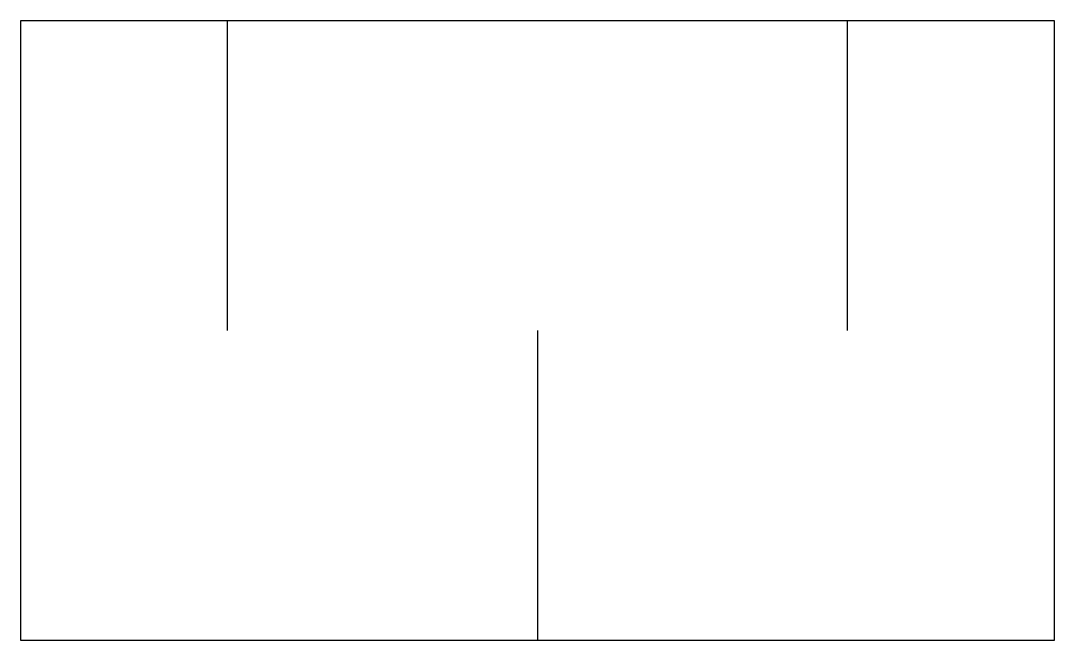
# Model space of a CAD drawing. Header units: millimetres. Extents: x -250 to 250, y -150 to 150.
import ezdxf

# ---------------------------------------------------------------- set-up
doc = ezdxf.new("R2010")
doc.units = ezdxf.units.MM

msp = doc.modelspace()

# ---------------------------------------------------------------- linework, layer by layer
at = {"color": 0, "linetype": 'ByBlock', "lineweight": -2}
for p, q in [((-250, -150), (-250, 150)), ((-250, 150), (250, 150)), ((-150, 0), (-150, 150)), ((150, 0), (150, 150)), ((250, 150), (250, -150)), ((0, 0), (0, -150)), ((250, -150), (-250, -150))]:
    msp.add_line(p, q, dxfattribs=at)

doc.saveas('drawing.dxf')
